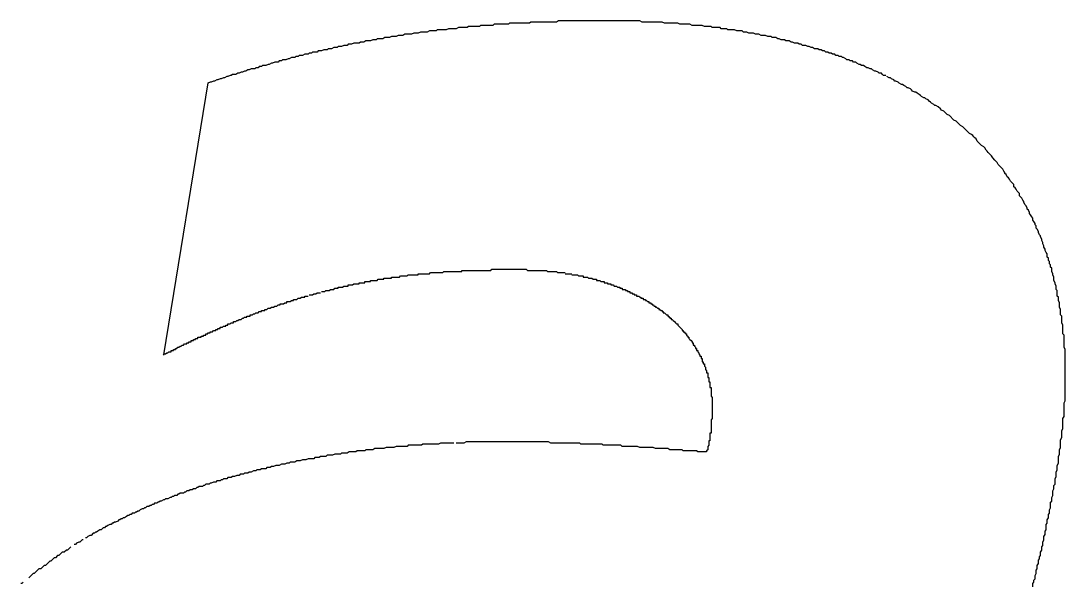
# Model space of a CAD drawing. Extents: x 168 to 388, y 259 to 356.
# Drawn here: x 221.833 to 222.771, y 308.261 to 308.768 of the extents above; entities that cross this region are included whole.
import ezdxf

# ---------------------------------------------------------------- set-up
doc = ezdxf.new("R2010")
doc.units = 0
doc.header["$MEASUREMENT"] = 0
doc.layers.get('0').update_dxf_attribs({"linetype": 'CONTINUOUS'})

msp = doc.modelspace()

# ---------------------------------------------------------------- linework, layer by layer
at = {"color": 7, "linetype": 'Continuous'}
for p, q in [((222.226, 308.762), (222.224, 308.761)), ((222.234, 308.762), (222.226, 308.762)), ((222.235, 308.763), (222.234, 308.762)), ((222.245, 308.763), (222.235, 308.763)), ((222.246, 308.764), (222.245, 308.763)), ((222.257, 308.764), (222.246, 308.764)), ((222.258, 308.765), (222.257, 308.764)), ((222.271, 308.765), (222.258, 308.765)), ((222.272, 308.766), (222.271, 308.765)), ((222.29, 308.766), (222.272, 308.766)), ((222.291, 308.767), (222.29, 308.766)), ((222.314, 308.767), (222.291, 308.767)), ((222.316, 308.768), (222.314, 308.767)), ((222.389, 308.768), (222.316, 308.768)), ((222.391, 308.767), (222.389, 308.768)), ((222.409, 308.767), (222.391, 308.767)), ((222.411, 308.766), (222.409, 308.767)), ((222.423, 308.766), (222.411, 308.766)), ((222.425, 308.765), (222.423, 308.766)), ((222.434, 308.765), (222.425, 308.765)), ((222.436, 308.764), (222.434, 308.765)), ((222.445, 308.764), (222.436, 308.764)), ((222.447, 308.763), (222.445, 308.764)), ((222.453, 308.763), (222.447, 308.763)), ((222.454, 308.762), (222.453, 308.763)), ((222.461, 308.762), (222.454, 308.762)), ((222.462, 308.761), (222.461, 308.762)), ((222.16, 308.753), (222.158, 308.752)), ((222.164, 308.753), (222.16, 308.753)), ((222.166, 308.754), (222.164, 308.753)), ((222.17, 308.754), (222.166, 308.754)), ((222.172, 308.755), (222.17, 308.754)), ((222.176, 308.755), (222.172, 308.755)), ((222.178, 308.756), (222.176, 308.755)), ((222.184, 308.756), (222.178, 308.756)), ((222.186, 308.757), (222.184, 308.756)), ((222.19, 308.757), (222.186, 308.757)), ((222.192, 308.758), (222.19, 308.757)), ((222.198, 308.758), (222.192, 308.758)), ((222.2, 308.759), (222.198, 308.758)), ((222.206, 308.759), (222.2, 308.759)), ((222.207, 308.76), (222.206, 308.759)), ((222.215, 308.76), (222.207, 308.76)), ((222.217, 308.761), (222.215, 308.76)), ((222.224, 308.761), (222.217, 308.761)), ((222.467, 308.761), (222.462, 308.761)), ((222.468, 308.76), (222.467, 308.761)), ((222.474, 308.76), (222.468, 308.76)), ((222.476, 308.759), (222.474, 308.76)), ((222.481, 308.759), (222.476, 308.759)), ((222.482, 308.758), (222.481, 308.759)), ((222.485, 308.758), (222.482, 308.758)), ((222.487, 308.757), (222.485, 308.758)), ((222.491, 308.757), (222.487, 308.757)), ((222.493, 308.756), (222.491, 308.757)), ((222.496, 308.756), (222.493, 308.756)), ((222.498, 308.755), (222.496, 308.756)), ((222.502, 308.755), (222.498, 308.755)), ((222.504, 308.754), (222.502, 308.755)), ((222.507, 308.754), (222.504, 308.754)), ((222.508, 308.753), (222.507, 308.754)), ((222.511, 308.753), (222.508, 308.753)), ((222.513, 308.752), (222.511, 308.753)), ((222.109, 308.743), (222.108, 308.742)), ((222.112, 308.743), (222.109, 308.743)), ((222.114, 308.744), (222.112, 308.743)), ((222.117, 308.744), (222.114, 308.744)), ((222.118, 308.745), (222.117, 308.744)), ((222.121, 308.745), (222.118, 308.745)), ((222.123, 308.746), (222.121, 308.745)), ((222.126, 308.746), (222.123, 308.746)), ((222.127, 308.747), (222.126, 308.746)), ((222.13, 308.747), (222.127, 308.747)), ((222.132, 308.748), (222.13, 308.747)), ((222.137, 308.748), (222.132, 308.748)), ((222.138, 308.749), (222.137, 308.748)), ((222.141, 308.749), (222.138, 308.749)), ((222.143, 308.75), (222.141, 308.749)), ((222.147, 308.75), (222.143, 308.75)), ((222.149, 308.751), (222.147, 308.75)), ((222.152, 308.751), (222.149, 308.751)), ((222.153, 308.752), (222.152, 308.751)), ((222.158, 308.752), (222.153, 308.752)), ((222.514, 308.752), (222.513, 308.752)), ((222.516, 308.751), (222.514, 308.752)), ((222.519, 308.751), (222.516, 308.751)), ((222.52, 308.75), (222.519, 308.751)), ((222.523, 308.75), (222.52, 308.75)), ((222.525, 308.749), (222.523, 308.75)), ((222.526, 308.749), (222.525, 308.749)), ((222.528, 308.748), (222.526, 308.749)), ((222.531, 308.748), (222.528, 308.748)), ((222.532, 308.747), (222.531, 308.748)), ((222.534, 308.747), (222.532, 308.747)), ((222.535, 308.746), (222.534, 308.747)), ((222.538, 308.746), (222.535, 308.746)), ((222.54, 308.745), (222.538, 308.746)), ((222.541, 308.745), (222.54, 308.745)), ((222.543, 308.744), (222.541, 308.745)), ((222.544, 308.744), (222.543, 308.744)), ((222.546, 308.743), (222.544, 308.744)), ((222.549, 308.743), (222.546, 308.743)), ((222.55, 308.742), (222.549, 308.743)), ((222.073, 308.734), (222.071, 308.733)), ((222.074, 308.734), (222.073, 308.734)), ((222.076, 308.735), (222.074, 308.734)), ((222.079, 308.735), (222.076, 308.735)), ((222.08, 308.736), (222.079, 308.735)), ((222.082, 308.736), (222.08, 308.736)), ((222.083, 308.737), (222.082, 308.736)), ((222.086, 308.737), (222.083, 308.737)), ((222.088, 308.738), (222.086, 308.737)), ((222.091, 308.738), (222.088, 308.738)), ((222.092, 308.739), (222.091, 308.738)), ((222.094, 308.739), (222.092, 308.739)), ((222.095, 308.74), (222.094, 308.739)), ((222.099, 308.74), (222.095, 308.74)), ((222.1, 308.741), (222.099, 308.74)), ((222.103, 308.741), (222.1, 308.741)), ((222.105, 308.742), (222.103, 308.741)), ((222.108, 308.742), (222.105, 308.742)), ((222.552, 308.742), (222.55, 308.742)), ((222.553, 308.741), (222.552, 308.742)), ((222.555, 308.741), (222.553, 308.741)), ((222.556, 308.74), (222.555, 308.741)), ((222.558, 308.74), (222.556, 308.74)), ((222.559, 308.739), (222.558, 308.74)), ((222.561, 308.739), (222.559, 308.739)), ((222.562, 308.738), (222.561, 308.739)), ((222.564, 308.738), (222.562, 308.738)), ((222.565, 308.737), (222.564, 308.738)), ((222.567, 308.737), (222.565, 308.737)), ((222.568, 308.736), (222.567, 308.737)), ((222.57, 308.736), (222.568, 308.736)), ((222.571, 308.735), (222.57, 308.736)), ((222.572, 308.735), (222.571, 308.735)), ((222.574, 308.734), (222.572, 308.735)), ((222.575, 308.733), (222.574, 308.734)), ((222.037, 308.724), (222.035, 308.723)), ((222.038, 308.724), (222.037, 308.724)), ((222.04, 308.725), (222.038, 308.724)), ((222.043, 308.725), (222.04, 308.725)), ((222.044, 308.726), (222.043, 308.725)), ((222.046, 308.726), (222.044, 308.726)), ((222.047, 308.727), (222.046, 308.726)), ((222.049, 308.727), (222.047, 308.727)), ((222.05, 308.728), (222.049, 308.727)), ((222.053, 308.728), (222.05, 308.728)), ((222.055, 308.729), (222.053, 308.728)), ((222.056, 308.729), (222.055, 308.729)), ((222.058, 308.73), (222.056, 308.729)), ((222.059, 308.73), (222.058, 308.73)), ((222.061, 308.731), (222.059, 308.73)), ((222.064, 308.731), (222.061, 308.731)), ((222.065, 308.732), (222.064, 308.731)), ((222.067, 308.732), (222.065, 308.732)), ((222.068, 308.733), (222.067, 308.732)), ((222.071, 308.733), (222.068, 308.733)), ((222.577, 308.733), (222.575, 308.733)), ((222.578, 308.732), (222.577, 308.733)), ((222.58, 308.732), (222.578, 308.732)), ((222.581, 308.731), (222.58, 308.732)), ((222.583, 308.731), (222.581, 308.731)), ((222.584, 308.73), (222.583, 308.731)), ((222.586, 308.729), (222.584, 308.73)), ((222.587, 308.729), (222.586, 308.729)), ((222.588, 308.728), (222.587, 308.729)), ((222.59, 308.728), (222.588, 308.728)), ((222.591, 308.727), (222.59, 308.728)), ((222.593, 308.726), (222.591, 308.727)), ((222.594, 308.726), (222.593, 308.726)), ((222.596, 308.725), (222.594, 308.726)), ((222.597, 308.725), (222.596, 308.725)), ((222.598, 308.724), (222.597, 308.725)), ((222.6, 308.723), (222.598, 308.724)), ((222.009, 308.715), (222.007, 308.714)), ((222.01, 308.715), (222.009, 308.715)), ((222.012, 308.716), (222.01, 308.715)), ((222.013, 308.716), (222.012, 308.716)), ((222.015, 308.717), (222.013, 308.716)), ((222.016, 308.717), (222.015, 308.717)), ((222.018, 308.718), (222.016, 308.717)), ((222.019, 308.718), (222.018, 308.718)), ((222.021, 308.719), (222.019, 308.718)), ((222.022, 308.719), (222.021, 308.719)), ((222.023, 308.72), (222.022, 308.719)), ((222.026, 308.72), (222.023, 308.72)), ((222.028, 308.721), (222.026, 308.72)), ((222.029, 308.721), (222.028, 308.721)), ((222.031, 308.722), (222.029, 308.721)), ((222.032, 308.722), (222.031, 308.722)), ((222.034, 308.723), (222.032, 308.722)), ((222.035, 308.723), (222.034, 308.723)), ((222.601, 308.723), (222.6, 308.723)), ((222.603, 308.722), (222.601, 308.723)), ((222.604, 308.721), (222.603, 308.722)), ((222.606, 308.721), (222.604, 308.721)), ((222.607, 308.72), (222.606, 308.721)), ((222.608, 308.719), (222.607, 308.72)), ((222.61, 308.719), (222.608, 308.719)), ((222.613, 308.717), (222.611, 308.718)), ((222.614, 308.717), (222.613, 308.717)), ((222.615, 308.716), (222.614, 308.717)), ((222.617, 308.715), (222.615, 308.716)), ((222.618, 308.714), (222.617, 308.715)), ((221.96134, 308.46827), (222.00126, 308.71228)), ((222.003, 308.713), (222.001, 308.712)), ((222.004, 308.713), (222.003, 308.713)), ((222.006, 308.714), (222.004, 308.713)), ((222.007, 308.714), (222.006, 308.714)), ((222.619, 308.714), (222.618, 308.714)), ((222.621, 308.713), (222.619, 308.714)), ((222.622, 308.712), (222.621, 308.713)), ((222.624, 308.711), (222.622, 308.712)), ((222.625, 308.711), (222.624, 308.711)), ((222.626, 308.71), (222.625, 308.711)), ((222.628, 308.709), (222.626, 308.71)), ((222.629, 308.708), (222.628, 308.709)), ((222.63, 308.708), (222.629, 308.708)), ((222.632, 308.707), (222.63, 308.708)), ((222.633, 308.706), (222.632, 308.707)), ((222.634, 308.705), (222.633, 308.706)), ((222.636, 308.704), (222.634, 308.705)), ((222.637, 308.704), (222.636, 308.704)), ((222.638, 308.703), (222.637, 308.704)), ((222.64, 308.702), (222.638, 308.703)), ((222.641, 308.701), (222.64, 308.702)), ((222.642, 308.7), (222.641, 308.701)), ((222.644, 308.699), (222.642, 308.7)), ((222.645, 308.699), (222.644, 308.699)), ((222.646, 308.698), (222.645, 308.699)), ((222.648, 308.697), (222.646, 308.698)), ((222.649, 308.696), (222.648, 308.697)), ((222.65, 308.695), (222.649, 308.696)), ((222.651, 308.694), (222.65, 308.695)), ((222.653, 308.693), (222.651, 308.694)), ((222.654, 308.692), (222.653, 308.693)), ((222.655, 308.692), (222.654, 308.692)), ((222.657, 308.691), (222.655, 308.692)), ((222.659, 308.689), (222.657, 308.691)), ((222.66, 308.688), (222.659, 308.689)), ((222.662, 308.687), (222.66, 308.688)), ((222.665, 308.684), (222.662, 308.687)), ((222.667, 308.683), (222.665, 308.684)), ((222.671, 308.679), (222.667, 308.683)), ((222.673, 308.678), (222.671, 308.679)), ((222.676, 308.675), (222.673, 308.678)), ((222.677, 308.674), (222.676, 308.675)), ((222.679, 308.673), (222.677, 308.674)), ((222.68, 308.672), (222.679, 308.673)), ((222.681, 308.671), (222.68, 308.672)), ((222.682, 308.67), (222.681, 308.671)), ((222.683, 308.669), (222.682, 308.67)), ((222.685, 308.667), (222.683, 308.669)), ((222.687, 308.666), (222.685, 308.667)), ((222.688, 308.665), (222.687, 308.666)), ((222.689, 308.664), (222.688, 308.665)), ((222.69, 308.663), (222.689, 308.664)), ((222.691, 308.662), (222.69, 308.663)), ((222.692, 308.66), (222.691, 308.662)), ((222.693, 308.659), (222.692, 308.66)), ((222.694, 308.658), (222.693, 308.659)), ((222.695, 308.657), (222.694, 308.658)), ((222.696, 308.656), (222.695, 308.657)), ((222.698, 308.655), (222.696, 308.656)), ((222.699, 308.654), (222.698, 308.655)), ((222.7, 308.652), (222.699, 308.654)), ((222.701, 308.651), (222.7, 308.652)), ((222.702, 308.65), (222.701, 308.651)), ((222.705, 308.647), (222.702, 308.65)), ((222.706, 308.645), (222.705, 308.647)), ((222.708, 308.643), (222.706, 308.645)), ((222.71, 308.641), (222.708, 308.643)), ((222.711, 308.639), (222.71, 308.641)), ((222.712, 308.638), (222.711, 308.639)), ((222.714, 308.636), (222.712, 308.638)), ((222.715, 308.635), (222.714, 308.636)), ((222.716, 308.633), (222.715, 308.635)), ((222.717, 308.632), (222.716, 308.633)), ((222.717, 308.631), (222.717, 308.632)), ((222.718, 308.63), (222.717, 308.631)), ((222.719, 308.628), (222.718, 308.63)), ((222.72, 308.627), (222.719, 308.628)), ((222.721, 308.626), (222.72, 308.627)), ((222.722, 308.624), (222.721, 308.626)), ((222.724, 308.622), (222.722, 308.624)), ((222.725, 308.621), (222.724, 308.622)), ((222.725, 308.619), (222.725, 308.621)), ((222.726, 308.618), (222.725, 308.619)), ((222.727, 308.617), (222.726, 308.618)), ((222.728, 308.615), (222.727, 308.617)), ((222.73, 308.613), (222.728, 308.615)), ((222.73, 308.611), (222.73, 308.613)), ((222.731, 308.61), (222.73, 308.611)), ((222.732, 308.609), (222.731, 308.61)), ((222.733, 308.607), (222.732, 308.609)), ((222.734, 308.606), (222.733, 308.607)), ((222.734, 308.605), (222.734, 308.606)), ((222.735, 308.603), (222.734, 308.605)), ((222.736, 308.602), (222.735, 308.603)), ((222.737, 308.6), (222.736, 308.602)), ((222.737, 308.599), (222.737, 308.6)), ((222.738, 308.598), (222.737, 308.599)), ((222.739, 308.596), (222.738, 308.598)), ((222.739, 308.595), (222.739, 308.596)), ((222.74, 308.594), (222.739, 308.595)), ((222.741, 308.592), (222.74, 308.594)), ((222.742, 308.591), (222.741, 308.592)), ((222.742, 308.589), (222.742, 308.591)), ((222.743, 308.588), (222.742, 308.589)), ((222.744, 308.586), (222.743, 308.588)), ((222.744, 308.585), (222.744, 308.586)), ((222.745, 308.584), (222.744, 308.585)), ((222.745, 308.582), (222.745, 308.584)), ((222.746, 308.581), (222.745, 308.582)), ((222.747, 308.579), (222.746, 308.581)), ((222.747, 308.578), (222.747, 308.579)), ((222.748, 308.576), (222.747, 308.578)), ((222.749, 308.575), (222.748, 308.576)), ((222.749, 308.574), (222.749, 308.575)), ((222.75, 308.572), (222.749, 308.574)), ((222.75, 308.571), (222.75, 308.572)), ((222.751, 308.569), (222.75, 308.571)), ((222.751, 308.568), (222.751, 308.569)), ((222.752, 308.566), (222.751, 308.568)), ((222.752, 308.565), (222.752, 308.566)), ((222.753, 308.563), (222.752, 308.565)), ((222.753, 308.562), (222.753, 308.563)), ((222.754, 308.56), (222.753, 308.562)), ((222.755, 308.559), (222.754, 308.56)), ((222.755, 308.556), (222.755, 308.559)), ((222.756, 308.555), (222.755, 308.556)), ((222.756, 308.553), (222.756, 308.555)), ((222.757, 308.552), (222.756, 308.553)), ((222.757, 308.55), (222.757, 308.552)), ((222.758, 308.549), (222.757, 308.55)), ((222.758, 308.547), (222.758, 308.549)), ((222.759, 308.546), (222.758, 308.547)), ((222.759, 308.543), (222.759, 308.546)), ((222.159, 308.536), (222.159, 308.537)), ((222.159, 308.537), (222.166, 308.537)), ((222.166, 308.537), (222.166, 308.538)), ((222.166, 308.538), (222.173, 308.538)), ((222.173, 308.538), (222.174, 308.539)), ((222.174, 308.539), (222.18, 308.539)), ((222.18, 308.539), (222.181, 308.54)), ((222.181, 308.54), (222.19, 308.54)), ((222.19, 308.54), (222.19, 308.541)), ((222.19, 308.541), (222.2, 308.541)), ((222.2, 308.541), (222.201, 308.542)), ((222.201, 308.542), (222.212, 308.542)), ((222.212, 308.542), (222.213, 308.543)), ((222.213, 308.543), (222.229, 308.543)), ((222.229, 308.543), (222.229, 308.544)), ((222.229, 308.544), (222.255, 308.544)), ((222.255, 308.544), (222.256, 308.545)), ((222.256, 308.545), (222.287, 308.545)), ((222.287, 308.545), (222.288, 308.544)), ((222.288, 308.544), (222.305, 308.544)), ((222.305, 308.544), (222.306, 308.543)), ((222.306, 308.543), (222.314, 308.543)), ((222.314, 308.543), (222.315, 308.542)), ((222.315, 308.542), (222.322, 308.542)), ((222.322, 308.541), (222.328, 308.541)), ((222.328, 308.54), (222.333, 308.54)), ((222.333, 308.54), (222.334, 308.539)), ((222.334, 308.539), (222.338, 308.539)), ((222.338, 308.539), (222.338, 308.538)), ((222.338, 308.538), (222.342, 308.538)), ((222.342, 308.538), (222.343, 308.537)), ((222.343, 308.537), (222.346, 308.537)), ((222.346, 308.537), (222.347, 308.536)), ((222.76, 308.541), (222.759, 308.543)), ((222.76, 308.54), (222.76, 308.541)), ((222.761, 308.538), (222.76, 308.54)), ((222.761, 308.535), (222.761, 308.538)), ((222.11, 308.526), (222.111, 308.527)), ((222.111, 308.527), (222.114, 308.527)), ((222.114, 308.527), (222.115, 308.528)), ((222.115, 308.528), (222.118, 308.528)), ((222.118, 308.528), (222.118, 308.529)), ((222.118, 308.529), (222.122, 308.529)), ((222.122, 308.529), (222.123, 308.53)), ((222.123, 308.53), (222.127, 308.53)), ((222.127, 308.53), (222.127, 308.531)), ((222.127, 308.531), (222.131, 308.531)), ((222.131, 308.531), (222.132, 308.532)), ((222.132, 308.532), (222.137, 308.532)), ((222.137, 308.532), (222.137, 308.533)), ((222.137, 308.533), (222.142, 308.533)), ((222.142, 308.533), (222.142, 308.534)), ((222.142, 308.534), (222.147, 308.534)), ((222.147, 308.534), (222.147, 308.535)), ((222.147, 308.535), (222.153, 308.535)), ((222.153, 308.535), (222.154, 308.536)), ((222.154, 308.536), (222.159, 308.536)), ((222.347, 308.536), (222.35, 308.536)), ((222.35, 308.536), (222.35, 308.535)), ((222.35, 308.535), (222.353, 308.535)), ((222.353, 308.535), (222.354, 308.534)), ((222.354, 308.534), (222.357, 308.534)), ((222.357, 308.534), (222.357, 308.533)), ((222.357, 308.533), (222.36, 308.533)), ((222.36, 308.533), (222.36, 308.532)), ((222.36, 308.532), (222.363, 308.532)), ((222.363, 308.532), (222.363, 308.531)), ((222.363, 308.531), (222.365, 308.531)), ((222.365, 308.531), (222.366, 308.53)), ((222.366, 308.53), (222.368, 308.53)), ((222.368, 308.53), (222.369, 308.529)), ((222.369, 308.529), (222.371, 308.529)), ((222.371, 308.529), (222.371, 308.528)), ((222.371, 308.528), (222.373, 308.528)), ((222.373, 308.528), (222.373, 308.527)), ((222.373, 308.527), (222.376, 308.527)), ((222.376, 308.527), (222.376, 308.526)), ((222.762, 308.533), (222.761, 308.535)), ((222.762, 308.532), (222.762, 308.533)), ((222.763, 308.53), (222.762, 308.532)), ((222.763, 308.527), (222.763, 308.53)), ((222.764, 308.526), (222.763, 308.527)), ((222.078, 308.517), (222.078, 308.518)), ((222.078, 308.518), (222.081, 308.518)), ((222.081, 308.518), (222.082, 308.519)), ((222.082, 308.519), (222.084, 308.519)), ((222.084, 308.519), (222.085, 308.52)), ((222.085, 308.52), (222.088, 308.52)), ((222.088, 308.52), (222.088, 308.521)), ((222.088, 308.521), (222.091, 308.521)), ((222.092, 308.522), (222.095, 308.522)), ((222.095, 308.522), (222.096, 308.523)), ((222.096, 308.523), (222.098, 308.523)), ((222.098, 308.523), (222.099, 308.524)), ((222.099, 308.524), (222.102, 308.524)), ((222.103, 308.525), (222.106, 308.525)), ((222.106, 308.525), (222.107, 308.526)), ((222.107, 308.526), (222.11, 308.526)), ((222.376, 308.526), (222.378, 308.526)), ((222.378, 308.526), (222.378, 308.525)), ((222.378, 308.525), (222.38, 308.525)), ((222.38, 308.525), (222.38, 308.524)), ((222.38, 308.524), (222.382, 308.524)), ((222.382, 308.524), (222.382, 308.523)), ((222.382, 308.523), (222.384, 308.523)), ((222.384, 308.523), (222.384, 308.522)), ((222.384, 308.522), (222.386, 308.522)), ((222.386, 308.522), (222.386, 308.521)), ((222.386, 308.521), (222.388, 308.521)), ((222.388, 308.521), (222.389, 308.52)), ((222.389, 308.52), (222.39, 308.52)), ((222.39, 308.52), (222.39, 308.519)), ((222.39, 308.519), (222.392, 308.519)), ((222.392, 308.519), (222.392, 308.518)), ((222.392, 308.518), (222.394, 308.518)), ((222.394, 308.518), (222.394, 308.517)), ((222.764, 308.521), (222.764, 308.526)), ((222.765, 308.52), (222.764, 308.521)), ((222.765, 308.517), (222.765, 308.52)), ((222.052, 308.508), (222.052, 308.509)), ((222.052, 308.509), (222.054, 308.509)), ((222.054, 308.509), (222.055, 308.51)), ((222.055, 308.51), (222.057, 308.51)), ((222.057, 308.51), (222.058, 308.511)), ((222.058, 308.511), (222.06, 308.511)), ((222.06, 308.511), (222.061, 308.512)), ((222.061, 308.512), (222.063, 308.512)), ((222.063, 308.512), (222.064, 308.513)), ((222.064, 308.513), (222.066, 308.513)), ((222.066, 308.513), (222.066, 308.514)), ((222.066, 308.514), (222.069, 308.514)), ((222.069, 308.514), (222.07, 308.515)), ((222.07, 308.515), (222.072, 308.515)), ((222.072, 308.515), (222.072, 308.516)), ((222.072, 308.516), (222.075, 308.516)), ((222.075, 308.516), (222.076, 308.517)), ((222.076, 308.517), (222.078, 308.517)), ((222.394, 308.517), (222.395, 308.517)), ((222.395, 308.517), (222.396, 308.516)), ((222.396, 308.516), (222.397, 308.516)), ((222.397, 308.516), (222.397, 308.515)), ((222.397, 308.515), (222.399, 308.515)), ((222.399, 308.515), (222.399, 308.514)), ((222.399, 308.514), (222.4, 308.514)), ((222.4, 308.514), (222.4, 308.513)), ((222.4, 308.513), (222.401, 308.513)), ((222.401, 308.513), (222.402, 308.512)), ((222.402, 308.512), (222.403, 308.512)), ((222.403, 308.512), (222.403, 308.511)), ((222.403, 308.511), (222.404, 308.511)), ((222.404, 308.511), (222.405, 308.51)), ((222.405, 308.51), (222.406, 308.51)), ((222.406, 308.51), (222.406, 308.509)), ((222.406, 308.509), (222.407, 308.509)), ((222.407, 308.509), (222.408, 308.508)), ((222.766, 308.515), (222.765, 308.517)), ((222.766, 308.511), (222.766, 308.515)), ((222.767, 308.509), (222.766, 308.511)), ((222.767, 308.504), (222.767, 308.509)), ((222.026, 308.498), (222.027, 308.499)), ((222.027, 308.499), (222.028, 308.499)), ((222.028, 308.499), (222.029, 308.5)), ((222.029, 308.5), (222.031, 308.5)), ((222.031, 308.5), (222.032, 308.501)), ((222.032, 308.501), (222.033, 308.501)), ((222.033, 308.501), (222.034, 308.502)), ((222.034, 308.502), (222.036, 308.502)), ((222.036, 308.502), (222.036, 308.503)), ((222.036, 308.503), (222.039, 308.503)), ((222.039, 308.503), (222.039, 308.504)), ((222.039, 308.504), (222.041, 308.504)), ((222.041, 308.504), (222.042, 308.505)), ((222.042, 308.505), (222.043, 308.505)), ((222.043, 308.505), (222.044, 308.506)), ((222.044, 308.506), (222.046, 308.506)), ((222.046, 308.506), (222.047, 308.507)), ((222.047, 308.507), (222.049, 308.507)), ((222.049, 308.507), (222.049, 308.508)), ((222.049, 308.508), (222.052, 308.508)), ((222.408, 308.508), (222.409, 308.508)), ((222.409, 308.508), (222.409, 308.507)), ((222.409, 308.507), (222.41, 308.507)), ((222.41, 308.507), (222.41, 308.506)), ((222.41, 308.506), (222.411, 308.506)), ((222.411, 308.506), (222.413, 308.504)), ((222.413, 308.504), (222.414, 308.504)), ((222.414, 308.504), (222.414, 308.503)), ((222.414, 308.503), (222.415, 308.503)), ((222.415, 308.503), (222.415, 308.502)), ((222.415, 308.502), (222.416, 308.502)), ((222.416, 308.502), (222.416, 308.501)), ((222.416, 308.501), (222.417, 308.501)), ((222.417, 308.501), (222.417, 308.5)), ((222.417, 308.5), (222.418, 308.5)), ((222.418, 308.5), (222.419, 308.499)), ((222.419, 308.499), (222.42, 308.498)), ((222.768, 308.503), (222.767, 308.504)), ((222.768, 308.497), (222.768, 308.503)), ((222.005, 308.489), (222.006, 308.49)), ((222.006, 308.49), (222.008, 308.49)), ((222.008, 308.49), (222.008, 308.491)), ((222.008, 308.491), (222.01, 308.491)), ((222.01, 308.491), (222.01, 308.492)), ((222.01, 308.492), (222.012, 308.492)), ((222.012, 308.492), (222.012, 308.493)), ((222.012, 308.493), (222.014, 308.493)), ((222.014, 308.493), (222.015, 308.494)), ((222.015, 308.494), (222.017, 308.494)), ((222.017, 308.494), (222.017, 308.495)), ((222.017, 308.495), (222.019, 308.495)), ((222.019, 308.495), (222.019, 308.496)), ((222.019, 308.496), (222.021, 308.496)), ((222.021, 308.496), (222.022, 308.497)), ((222.022, 308.497), (222.024, 308.497)), ((222.024, 308.497), (222.024, 308.498)), ((222.024, 308.498), (222.026, 308.498)), ((222.42, 308.498), (222.421, 308.497)), ((222.421, 308.497), (222.422, 308.496)), ((222.422, 308.496), (222.423, 308.496)), ((222.423, 308.496), (222.423, 308.495)), ((222.423, 308.495), (222.424, 308.494)), ((222.424, 308.494), (222.425, 308.493)), ((222.425, 308.493), (222.426, 308.492)), ((222.426, 308.492), (222.427, 308.491)), ((222.427, 308.491), (222.427, 308.49)), ((222.427, 308.49), (222.428, 308.49)), ((222.428, 308.49), (222.428, 308.489)), ((222.769, 308.495), (222.768, 308.497)), ((222.769, 308.487), (222.769, 308.495)), ((221.986, 308.48), (221.986, 308.481)), ((221.986, 308.481), (221.988, 308.481)), ((221.988, 308.481), (221.988, 308.482)), ((221.988, 308.482), (221.99, 308.482)), ((221.99, 308.482), (221.99, 308.483)), ((221.99, 308.483), (221.992, 308.483)), ((221.992, 308.483), (221.992, 308.484)), ((221.992, 308.484), (221.995, 308.484)), ((221.995, 308.484), (221.995, 308.485)), ((221.995, 308.485), (221.997, 308.485)), ((221.997, 308.485), (221.997, 308.486)), ((221.997, 308.486), (221.999, 308.486)), ((221.999, 308.486), (221.999, 308.487)), ((221.999, 308.487), (222.001, 308.487)), ((222.001, 308.487), (222.001, 308.488)), ((222.001, 308.488), (222.003, 308.488)), ((222.003, 308.488), (222.003, 308.489)), ((222.003, 308.489), (222.005, 308.489)), ((222.428, 308.489), (222.429, 308.489)), ((222.429, 308.489), (222.429, 308.488)), ((222.429, 308.488), (222.43, 308.488)), ((222.43, 308.488), (222.43, 308.487)), ((222.43, 308.487), (222.431, 308.487)), ((222.431, 308.487), (222.431, 308.486)), ((222.431, 308.486), (222.432, 308.485)), ((222.432, 308.485), (222.432, 308.484)), ((222.432, 308.484), (222.433, 308.484)), ((222.433, 308.484), (222.433, 308.483)), ((222.433, 308.483), (222.434, 308.482)), ((222.434, 308.482), (222.435, 308.481)), ((222.435, 308.481), (222.436, 308.48)), ((222.77, 308.486), (222.769, 308.487)), ((222.77, 308.475), (222.77, 308.486)), ((221.965, 308.47), (221.966, 308.471)), ((221.966, 308.471), (221.968, 308.471)), ((221.968, 308.471), (221.968, 308.472)), ((221.968, 308.472), (221.97, 308.472)), ((221.97, 308.472), (221.97, 308.473)), ((221.97, 308.473), (221.972, 308.473)), ((221.972, 308.473), (221.972, 308.474)), ((221.972, 308.474), (221.973, 308.474)), ((221.973, 308.474), (221.974, 308.475)), ((221.974, 308.475), (221.975, 308.475)), ((221.975, 308.475), (221.976, 308.476)), ((221.976, 308.476), (221.977, 308.476)), ((221.977, 308.476), (221.978, 308.477)), ((221.978, 308.477), (221.979, 308.477)), ((221.979, 308.477), (221.98, 308.478)), ((221.98, 308.478), (221.982, 308.478)), ((221.982, 308.478), (221.982, 308.479)), ((221.982, 308.479), (221.984, 308.479)), ((221.984, 308.479), (221.984, 308.48)), ((221.984, 308.48), (221.986, 308.48)), ((222.436, 308.48), (222.436, 308.479)), ((222.436, 308.479), (222.437, 308.479)), ((222.437, 308.479), (222.437, 308.477)), ((222.437, 308.477), (222.438, 308.477)), ((222.438, 308.477), (222.438, 308.476)), ((222.438, 308.476), (222.439, 308.475)), ((222.439, 308.475), (222.439, 308.474)), ((222.439, 308.474), (222.44, 308.474)), ((222.44, 308.474), (222.44, 308.472)), ((222.44, 308.472), (222.441, 308.472)), ((222.441, 308.472), (222.441, 308.471)), ((222.441, 308.471), (222.442, 308.47)), ((222.771, 308.473), (222.77, 308.475)), ((222.771, 308.427), (222.771, 308.473)), ((221.961, 308.468), (221.962, 308.469)), ((221.962, 308.469), (221.963, 308.469)), ((221.963, 308.469), (221.964, 308.47)), ((221.964, 308.47), (221.965, 308.47)), ((222.442, 308.47), (222.442, 308.469)), ((222.442, 308.469), (222.443, 308.468)), ((222.443, 308.468), (222.443, 308.467)), ((222.443, 308.467), (222.444, 308.467)), ((222.444, 308.467), (222.444, 308.465)), ((222.444, 308.465), (222.445, 308.465)), ((222.445, 308.465), (222.445, 308.462)), ((222.445, 308.462), (222.446, 308.462)), ((222.446, 308.462), (222.446, 308.46)), ((222.446, 308.46), (222.447, 308.46)), ((222.447, 308.46), (222.447, 308.458)), ((222.447, 308.458), (222.448, 308.457)), ((222.448, 308.457), (222.448, 308.455)), ((222.448, 308.455), (222.449, 308.454)), ((222.449, 308.454), (222.449, 308.452)), ((222.449, 308.452), (222.45, 308.452)), ((222.45, 308.452), (222.45, 308.448)), ((222.45, 308.448), (222.451, 308.448)), ((222.451, 308.448), (222.451, 308.444)), ((222.451, 308.444), (222.452, 308.444)), ((222.452, 308.444), (222.452, 308.439)), ((222.452, 308.439), (222.453, 308.439)), ((222.453, 308.439), (222.453, 308.431)), ((222.453, 308.431), (222.454, 308.43)), ((222.454, 308.43), (222.454, 308.411)), ((222.77, 308.425), (222.771, 308.427)), ((222.77, 308.413), (222.77, 308.425)), ((222.454, 308.411), (222.453, 308.41)), ((222.453, 308.41), (222.453, 308.398)), ((222.769, 308.411), (222.77, 308.413)), ((222.769, 308.402), (222.769, 308.411)), ((222.453, 308.398), (222.452, 308.398)), ((222.452, 308.398), (222.452, 308.391)), ((222.768, 308.4), (222.769, 308.402)), ((222.768, 308.394), (222.768, 308.4)), ((222.181, 308.387), (222.18, 308.386)), ((222.193, 308.387), (222.181, 308.387)), ((222.194, 308.388), (222.193, 308.387)), ((222.208, 308.388), (222.194, 308.388)), ((222.21, 308.389), (222.208, 308.388)), ((222.222, 308.389), (222.21, 308.389)), ((222.231, 308.389), (222.224, 308.389)), ((222.233, 308.39), (222.231, 308.389)), ((222.307, 308.39), (222.233, 308.39)), ((222.309, 308.389), (222.307, 308.39)), ((222.335, 308.389), (222.309, 308.389)), ((222.336, 308.388), (222.335, 308.389)), ((222.355, 308.388), (222.336, 308.388)), ((222.356, 308.387), (222.355, 308.388)), ((222.372, 308.387), (222.356, 308.387)), ((222.373, 308.386), (222.372, 308.387)), ((222.451, 308.387), (222.45, 308.386)), ((222.452, 308.391), (222.451, 308.391)), ((222.451, 308.391), (222.451, 308.387)), ((222.767, 308.392), (222.768, 308.394)), ((222.767, 308.385), (222.767, 308.392)), ((222.102, 308.377), (222.101, 308.376)), ((222.107, 308.377), (222.102, 308.377)), ((222.108, 308.378), (222.107, 308.377)), ((222.113, 308.378), (222.108, 308.378)), ((222.115, 308.379), (222.113, 308.378)), ((222.12, 308.379), (222.115, 308.379)), ((222.121, 308.38), (222.12, 308.379)), ((222.126, 308.38), (222.121, 308.38)), ((222.128, 308.381), (222.126, 308.38)), ((222.134, 308.381), (222.128, 308.381)), ((222.135, 308.382), (222.134, 308.381)), ((222.142, 308.382), (222.135, 308.382)), ((222.143, 308.383), (222.142, 308.382)), ((222.149, 308.383), (222.143, 308.383)), ((222.151, 308.384), (222.149, 308.383)), ((222.159, 308.384), (222.151, 308.384)), ((222.161, 308.385), (222.159, 308.384)), ((222.168, 308.385), (222.161, 308.385)), ((222.17, 308.386), (222.168, 308.385)), ((222.18, 308.386), (222.17, 308.386)), ((222.387, 308.386), (222.373, 308.386)), ((222.389, 308.385), (222.387, 308.386)), ((222.401, 308.385), (222.389, 308.385)), ((222.403, 308.384), (222.401, 308.385)), ((222.414, 308.384), (222.403, 308.384)), ((222.416, 308.383), (222.414, 308.384)), ((222.427, 308.383), (222.416, 308.383)), ((222.428, 308.382), (222.427, 308.383)), ((222.44, 308.382), (222.428, 308.382)), ((222.441, 308.381), (222.44, 308.382)), ((222.449, 308.381), (222.441, 308.381)), ((222.45, 308.383), (222.449, 308.382)), ((222.449, 308.382), (222.449, 308.381)), ((222.45, 308.386), (222.45, 308.383)), ((222.765, 308.377), (222.766, 308.379)), ((222.765, 308.371), (222.765, 308.377)), ((222.766, 308.383), (222.767, 308.385)), ((222.766, 308.379), (222.766, 308.383)), ((222.058, 308.368), (222.057, 308.367)), ((222.06, 308.368), (222.058, 308.368)), ((222.062, 308.369), (222.06, 308.368)), ((222.065, 308.369), (222.062, 308.369)), ((222.067, 308.37), (222.065, 308.369)), ((222.07, 308.37), (222.067, 308.37)), ((222.072, 308.371), (222.07, 308.37)), ((222.074, 308.371), (222.072, 308.371)), ((222.075, 308.372), (222.074, 308.371)), ((222.079, 308.372), (222.075, 308.372)), ((222.081, 308.373), (222.079, 308.372)), ((222.084, 308.373), (222.081, 308.373)), ((222.086, 308.374), (222.084, 308.373)), ((222.089, 308.374), (222.086, 308.374)), ((222.091, 308.375), (222.089, 308.374)), ((222.096, 308.375), (222.091, 308.375)), ((222.097, 308.376), (222.096, 308.375)), ((222.101, 308.376), (222.097, 308.376)), ((222.764, 308.369), (222.765, 308.371)), ((222.764, 308.365), (222.764, 308.369)), ((222.023, 308.359), (222.022, 308.358)), ((222.025, 308.359), (222.023, 308.359)), ((222.027, 308.36), (222.025, 308.359)), ((222.029, 308.36), (222.027, 308.36)), ((222.03, 308.361), (222.029, 308.36)), ((222.033, 308.361), (222.03, 308.361)), ((222.034, 308.362), (222.033, 308.361)), ((222.037, 308.362), (222.034, 308.362)), ((222.038, 308.363), (222.037, 308.362)), ((222.04, 308.363), (222.038, 308.363)), ((222.042, 308.364), (222.04, 308.363)), ((222.044, 308.364), (222.042, 308.364)), ((222.045, 308.365), (222.044, 308.364)), ((222.048, 308.365), (222.045, 308.365)), ((222.049, 308.366), (222.048, 308.365)), ((222.053, 308.366), (222.049, 308.366)), ((222.054, 308.367), (222.053, 308.366)), ((222.057, 308.367), (222.054, 308.367)), ((222.762, 308.357), (222.763, 308.359)), ((222.763, 308.363), (222.764, 308.365)), ((222.763, 308.359), (222.763, 308.363)), ((221.991, 308.349), (221.99, 308.348)), ((221.992, 308.349), (221.991, 308.349)), ((221.993, 308.35), (221.992, 308.349)), ((221.996, 308.35), (221.993, 308.35)), ((221.997, 308.351), (221.996, 308.35)), ((221.998, 308.351), (221.997, 308.351)), ((221.999, 308.352), (221.998, 308.351)), ((222.002, 308.352), (221.999, 308.352)), ((222.003, 308.353), (222.002, 308.352)), ((222.004, 308.353), (222.003, 308.353)), ((222.006, 308.354), (222.004, 308.353)), ((222.008, 308.354), (222.006, 308.354)), ((222.009, 308.355), (222.008, 308.354)), ((222.012, 308.355), (222.009, 308.355)), ((222.013, 308.356), (222.012, 308.355)), ((222.014, 308.356), (222.013, 308.356)), ((222.015, 308.357), (222.014, 308.356)), ((222.018, 308.357), (222.015, 308.357)), ((222.019, 308.358), (222.018, 308.357)), ((222.022, 308.358), (222.019, 308.358)), ((222.761, 308.351), (222.762, 308.352)), ((222.761, 308.348), (222.761, 308.351)), ((222.762, 308.352), (222.762, 308.357)), ((221.967, 308.34), (221.965, 308.339)), ((221.968, 308.34), (221.967, 308.34)), ((221.969, 308.341), (221.968, 308.34)), ((221.97, 308.341), (221.969, 308.341)), ((221.971, 308.342), (221.97, 308.341)), ((221.973, 308.342), (221.971, 308.342)), ((221.974, 308.343), (221.973, 308.342)), ((221.975, 308.343), (221.974, 308.343)), ((221.976, 308.344), (221.975, 308.343)), ((221.979, 308.344), (221.976, 308.344)), ((221.98, 308.345), (221.979, 308.344)), ((221.981, 308.345), (221.98, 308.345)), ((221.982, 308.346), (221.981, 308.345)), ((221.984, 308.346), (221.982, 308.346)), ((221.985, 308.347), (221.984, 308.346)), ((221.987, 308.347), (221.985, 308.347)), ((221.988, 308.348), (221.987, 308.347)), ((221.99, 308.348), (221.988, 308.348)), ((222.759, 308.34), (222.76, 308.342)), ((222.759, 308.337), (222.759, 308.34)), ((222.76, 308.346), (222.761, 308.348)), ((222.76, 308.342), (222.76, 308.346)), ((221.942, 308.33), (221.94, 308.329)), ((221.943, 308.33), (221.942, 308.33)), ((221.944, 308.331), (221.943, 308.33)), ((221.945, 308.331), (221.944, 308.331)), ((221.946, 308.332), (221.945, 308.331)), ((221.948, 308.332), (221.946, 308.332)), ((221.949, 308.333), (221.948, 308.332)), ((221.95, 308.333), (221.949, 308.333)), ((221.951, 308.334), (221.95, 308.333)), ((221.952, 308.334), (221.951, 308.334)), ((221.953, 308.335), (221.952, 308.334)), ((221.955, 308.335), (221.953, 308.335)), ((221.956, 308.336), (221.955, 308.335)), ((221.957, 308.336), (221.956, 308.336)), ((221.958, 308.337), (221.957, 308.336)), ((221.959, 308.337), (221.958, 308.337)), ((221.961, 308.338), (221.959, 308.337)), ((221.962, 308.338), (221.961, 308.338)), ((221.963, 308.339), (221.962, 308.338)), ((221.965, 308.339), (221.963, 308.339)), ((222.757, 308.329), (222.758, 308.331)), ((222.758, 308.336), (222.759, 308.337)), ((222.758, 308.331), (222.758, 308.336)), ((221.923, 308.321), (221.922, 308.32)), ((221.924, 308.321), (221.923, 308.321)), ((221.925, 308.322), (221.924, 308.321)), ((221.926, 308.322), (221.925, 308.322)), ((221.928, 308.323), (221.926, 308.322)), ((221.929, 308.324), (221.928, 308.323)), ((221.93, 308.324), (221.929, 308.324)), ((221.931, 308.325), (221.93, 308.324)), ((221.932, 308.325), (221.931, 308.325)), ((221.933, 308.326), (221.932, 308.325)), ((221.935, 308.326), (221.933, 308.326)), ((221.936, 308.327), (221.935, 308.326)), ((221.937, 308.327), (221.936, 308.327)), ((221.938, 308.328), (221.937, 308.327)), ((221.939, 308.328), (221.938, 308.328)), ((221.94, 308.329), (221.939, 308.328)), ((222.755, 308.32), (222.756, 308.322)), ((222.756, 308.325), (222.757, 308.326)), ((222.756, 308.322), (222.756, 308.325)), ((222.757, 308.326), (222.757, 308.329)), ((221.907, 308.313), (221.905, 308.311)), ((221.908, 308.313), (221.907, 308.313)), ((221.909, 308.314), (221.908, 308.313)), ((221.91, 308.314), (221.909, 308.314)), ((221.911, 308.315), (221.91, 308.314)), ((221.913, 308.316), (221.911, 308.315)), ((221.914, 308.316), (221.913, 308.316)), ((221.915, 308.317), (221.914, 308.316)), ((221.916, 308.317), (221.915, 308.317)), ((221.917, 308.318), (221.916, 308.317)), ((221.918, 308.318), (221.917, 308.318)), ((221.92, 308.319), (221.918, 308.318)), ((221.921, 308.32), (221.92, 308.319)), ((221.922, 308.32), (221.921, 308.32)), ((222.754, 308.316), (222.755, 308.317)), ((222.754, 308.311), (222.754, 308.316)), ((222.755, 308.317), (222.755, 308.32)), ((221.888, 308.302), (221.886, 308.3)), ((221.889, 308.302), (221.888, 308.302)), ((221.892, 308.304), (221.891, 308.304)), ((221.893, 308.305), (221.892, 308.304)), ((221.895, 308.306), (221.893, 308.305)), ((221.896, 308.306), (221.895, 308.306)), ((221.898, 308.308), (221.896, 308.306)), ((221.899, 308.308), (221.898, 308.308)), ((221.9, 308.309), (221.899, 308.308)), ((221.901, 308.309), (221.9, 308.309)), ((221.902, 308.31), (221.901, 308.309)), ((221.904, 308.311), (221.902, 308.31)), ((221.905, 308.311), (221.904, 308.311)), ((222.751, 308.3), (222.752, 308.302)), ((222.752, 308.305), (222.753, 308.307)), ((222.752, 308.302), (222.752, 308.305)), ((222.753, 308.31), (222.754, 308.311)), ((222.753, 308.307), (222.753, 308.31)), ((221.874, 308.293), (221.872, 308.291)), ((221.875, 308.293), (221.874, 308.293)), ((221.878, 308.296), (221.875, 308.293)), ((221.882, 308.298), (221.881, 308.298)), ((221.883, 308.299), (221.882, 308.298)), ((221.885, 308.3), (221.883, 308.299)), ((221.886, 308.3), (221.885, 308.3)), ((222.749, 308.291), (222.75, 308.293)), ((222.75, 308.296), (222.751, 308.297)), ((222.75, 308.293), (222.75, 308.296)), ((222.751, 308.297), (222.751, 308.3)), ((221.863, 308.286), (221.86, 308.283)), ((221.864, 308.286), (221.863, 308.286)), ((221.866, 308.288), (221.864, 308.286)), ((221.867, 308.288), (221.866, 308.288)), ((221.87, 308.291), (221.867, 308.288)), ((221.872, 308.291), (221.87, 308.291)), ((222.747, 308.284), (222.748, 308.285)), ((222.747, 308.281), (222.747, 308.284)), ((222.748, 308.287), (222.749, 308.288)), ((222.748, 308.285), (222.748, 308.287)), ((222.749, 308.288), (222.749, 308.291)), ((221.849, 308.276), (221.845, 308.272)), ((221.851, 308.276), (221.849, 308.276)), ((221.854, 308.279), (221.851, 308.276)), ((221.855, 308.279), (221.854, 308.279)), ((221.859, 308.283), (221.855, 308.279)), ((221.86, 308.283), (221.859, 308.283)), ((222.745, 308.275), (222.746, 308.276)), ((222.745, 308.272), (222.745, 308.275)), ((222.746, 308.279), (222.747, 308.281)), ((222.746, 308.276), (222.746, 308.279)), ((221.844, 308.272), (221.84, 308.268)), ((221.845, 308.272), (221.844, 308.272)), ((222.743, 308.266), (222.744, 308.267)), ((222.743, 308.264), (222.743, 308.266)), ((222.744, 308.27), (222.745, 308.272)), ((222.744, 308.267), (222.744, 308.27)), ((221.834, 308.263), (221.833, 308.263)), ((221.835, 308.264), (221.834, 308.263)), ((222.742, 308.263), (222.743, 308.264)), ((222.742, 308.26), (222.742, 308.263))]:
    msp.add_line(p, q, dxfattribs=at)

doc.saveas('drawing.dxf')
